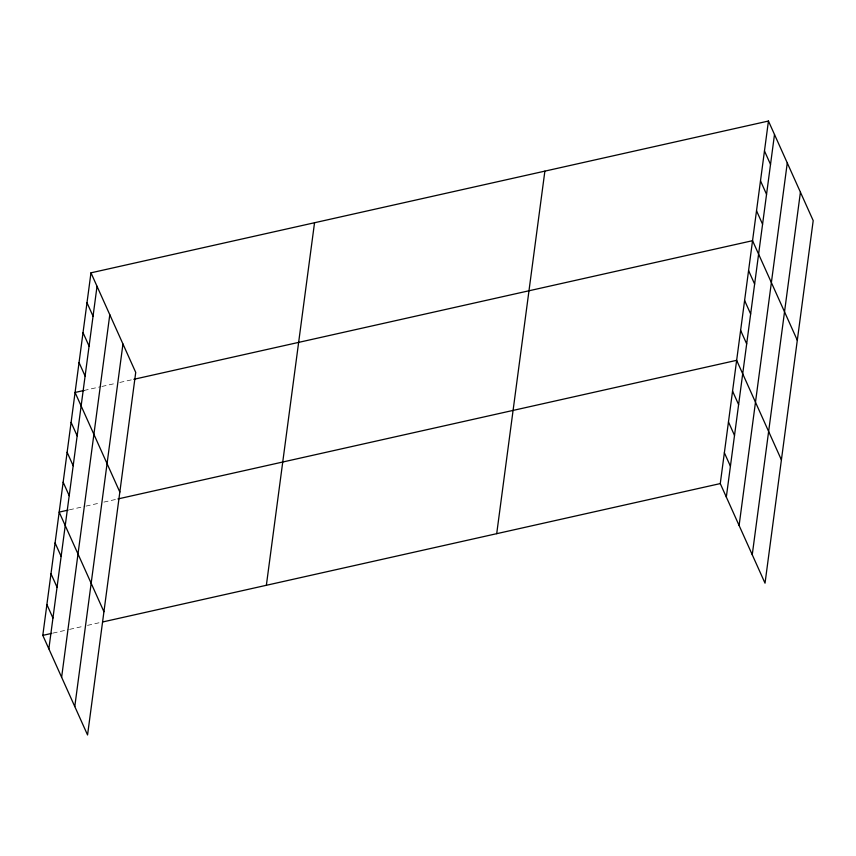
<?xml version="1.0" encoding="UTF-8"?>
<svg xmlns="http://www.w3.org/2000/svg" width="856" height="856" viewBox="0 0 856 856"><rect width="100%" height="100%" fill="white"/><g stroke="black" fill="none" stroke-linecap="round" stroke-linejoin="round"><path stroke-width="0.64" stroke-dasharray="4.28 3.21" d="M84.016 390.464L100.623 386.741M101.907 386.463L115.956 383.306M119.787 382.45L132.562 379.593M69.4 509.823L84.733 506.388M86.007 506.099L100.056 502.954M103.897 502.098L116.662 499.23M53.019 633.087L68.352 629.652M69.625 629.363L83.685 626.218M87.515 625.362L100.291 622.494"/><path stroke-width="1.28" d="M90.971 272.829L135.73 372.414L87.558 734.962L42.8 635.377L90.971 272.829L768.442 121.038L813.2 220.623L765.029 583.171L720.27 483.587L768.442 121.038M48.856 648.848L97.028 286.3M61.621 677.257L109.793 314.719M74.782 706.542L122.954 343.994M266.366 585.29L314.537 222.742M496.705 533.673L544.876 171.136M726.327 497.058L774.498 134.51M739.103 525.477L787.274 162.929M752.253 554.752L800.424 192.204M84.016 390.464L75.071 392.465L119.829 492.05M133.846 379.304L752.552 240.686L797.3 340.26M68.116 510.112L59.182 512.113L103.929 611.698M117.946 498.941L736.652 360.323L781.41 459.907M42.8 635.377L51.745 633.376M102.848 621.927L720.27 483.587M764.472 150.956L770.528 164.416M760.503 180.862L766.548 194.333M756.522 210.769L762.578 224.24M748.572 270.592L754.628 284.064M744.602 300.499L750.648 313.97M740.622 330.416L746.678 343.877M732.554 391.139L738.61 404.61M728.467 421.955L734.512 435.426M724.369 452.771L730.425 466.242M87.002 302.735L93.047 316.206M83.021 332.652L89.078 346.113M79.052 362.559L85.097 376.03M71.102 422.383L77.158 435.843M67.132 452.289L73.177 465.76M63.151 482.195L69.208 495.667M55.084 542.929L61.14 556.389M50.986 573.745L57.042 587.205M46.898 604.561L52.944 618.032"/></g></svg>
